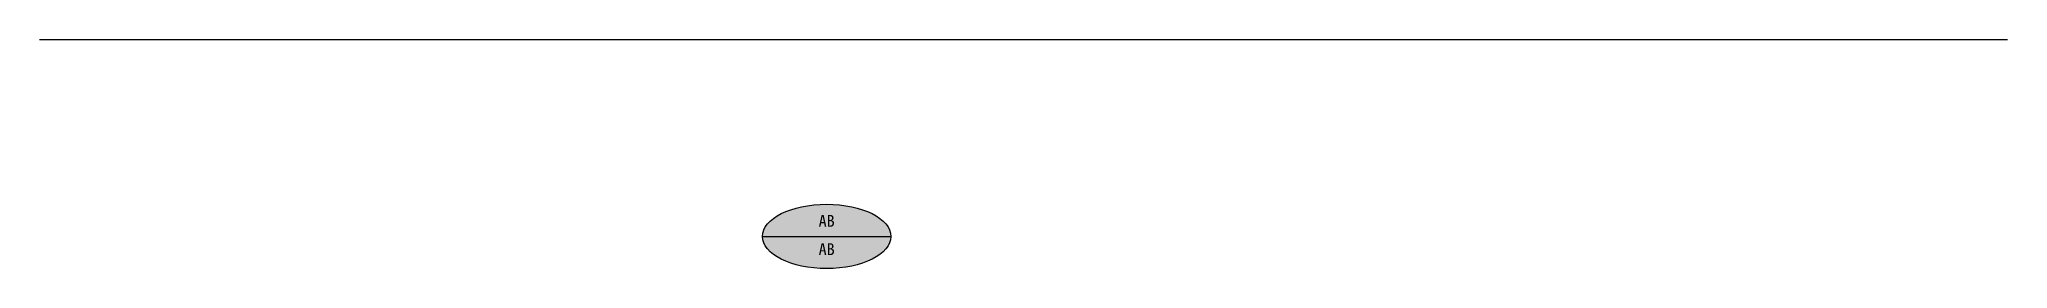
# Model space of a CAD drawing. Units: millimetres at full size, sheet at 1:100. Extents: x -15551 to 15061, y -7051 to -3490.
import ezdxf
from ezdxf.enums import TextEntityAlignment as Align

# ---------------------------------------------------------------- set-up
doc = ezdxf.new("R2010")
doc.units = ezdxf.units.MM
doc.header["$LTSCALE"] = 100
doc.layers.add('0-0', color=7, linetype='Continuous')
doc.styles.add('ＭＳ ゴシック', font='')
doc.styles.get('ＭＳ ゴシック').set_extended_font_data('MS Gothic')

msp = doc.modelspace()

# ---------------------------------------------------------------- hatches: boundary and pattern name
at = {"layer": '0-0'}
h = msp.add_hatch(color=254, dxfattribs=at)
edge = h.paths.add_edge_path()
edge.add_ellipse((-3306.1, -6551), major_axis=(1000, 0), ratio=0.5, start_angle=0, end_angle=360)

# ---------------------------------------------------------------- linework, layer by layer
for p, q in [((-15551, -3489.8), (15061.2, -3489.8)), ((-4306.1, -6551), (-2306.1, -6551))]:
    msp.add_line(p, q, dxfattribs=at)
msp.add_ellipse((-3306.1, -6551), major_axis=(1000, 0), ratio=0.5, dxfattribs=at)

# ---------------------------------------------------------------- texts
at = {"layer": '0-0', "color": 4, "style": 'ＭＳ ゴシック'}
for p in [(-3431.1, -6456), (-3431.1, -6896)]:
    msp.add_text('AB', height=183.3, dxfattribs=at).set_placement(p, align=Align.BOTTOM_LEFT)

doc.saveas('drawing.dxf')
